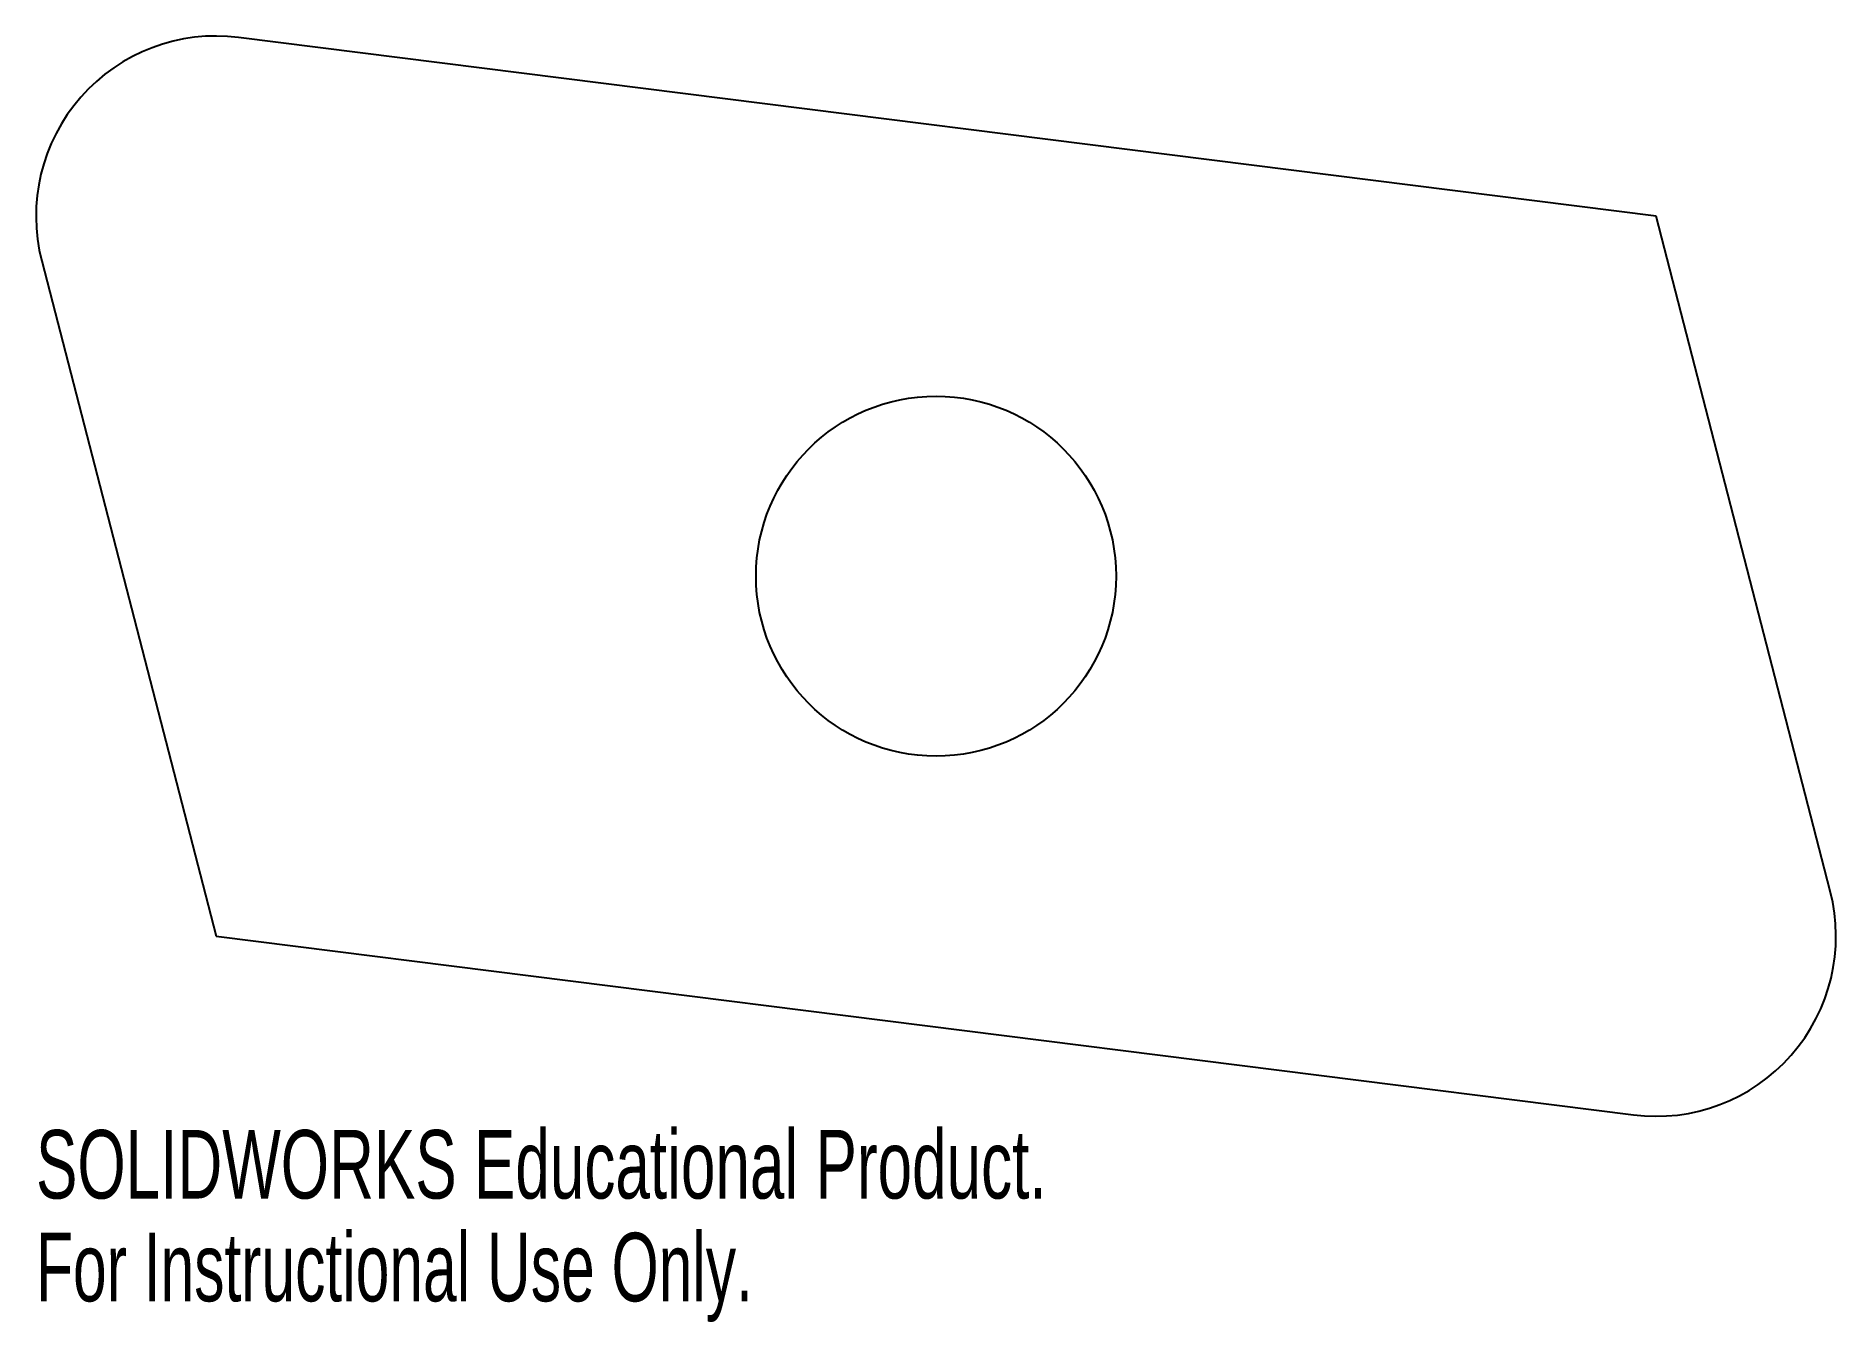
# Model space of a CAD drawing. Extents: x -64 to 64, y -53 to 38.
import ezdxf
from ezdxf.enums import TextEntityAlignment as Align

# ---------------------------------------------------------------- set-up
doc = ezdxf.new("R2010")
doc.units = 0
doc.layers.get('0').update_dxf_attribs({"linetype": 'CONTINUOUS'})

msp = doc.modelspace()

# ---------------------------------------------------------------- linework, layer by layer
at = {"color": 7, "linetype": 'CONTINUOUS'}
for p, q in [((50.8, 25.4), (-49.21, 38)), ((63.1, -22.23), (50.8, 25.4)), ((-63.1, 22.23), (-50.8, -25.4)), ((-50.8, -25.4), (49.21, -38))]:
    msp.add_line(p, q, dxfattribs=at)
msp.add_circle((0, 0), 12.7, dxfattribs=at)
for centre, start, end in [((-50.8, 25.4), 82.8192, 194.4775), ((50.8, -25.4), 262.8192, 14.4775)]:
    msp.add_arc(centre, 12.7, start, end, dxfattribs=at)

# ---------------------------------------------------------------- texts
for s, width, p in [('SOLIDWORKS Educational Product.', 0.677419, (-63.5, -45.35)), ('For Instructional Use Only.', 0.661111, (-63.5, -52.6))]:
    msp.add_text(s, height=4.8336, dxfattribs=dict(at, width=width)).set_placement(p, align=Align.BOTTOM_LEFT)

doc.saveas('drawing.dxf')
